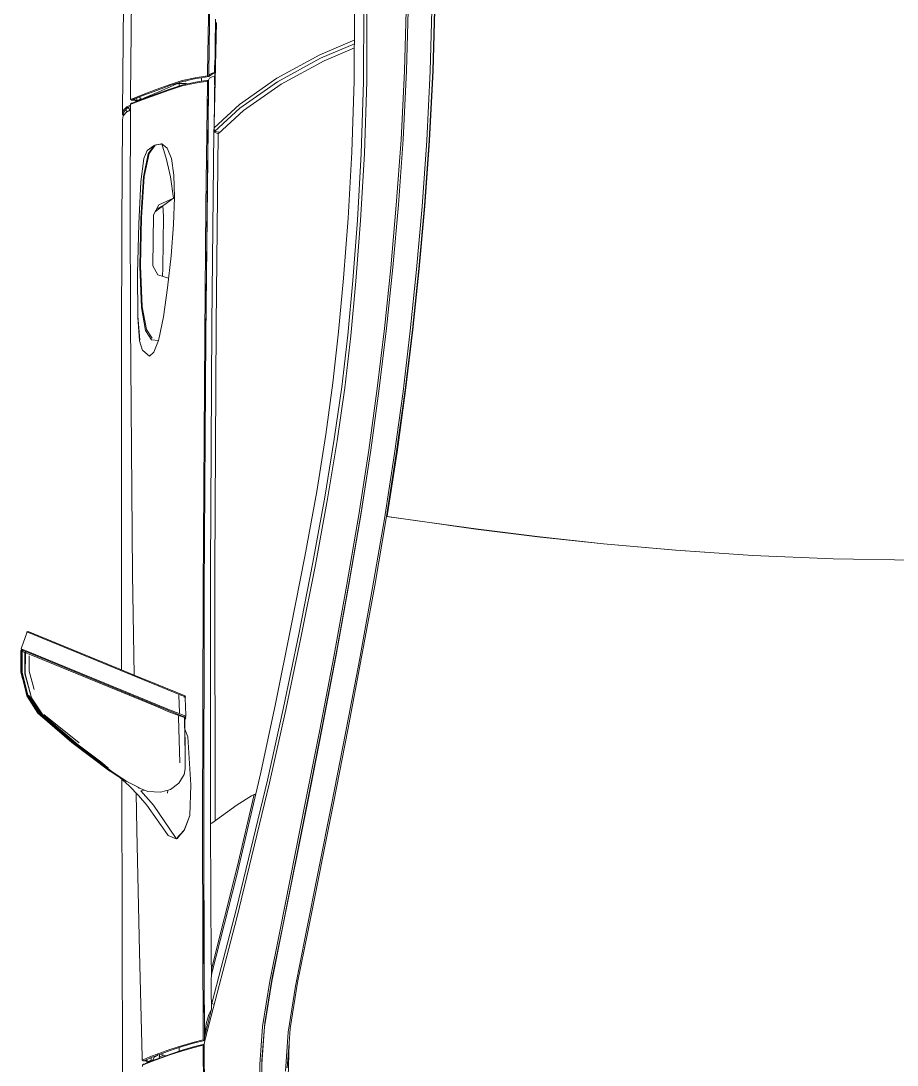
# Model space of a CAD drawing. Header units: millimetres. Extents: x -5354 to 175654, y 1543 to 8261111.
# Drawn here: x 17235 to 18250, y 10633 to 11843 of the extents above; entities that cross this region are included whole.
import ezdxf

# ---------------------------------------------------------------- set-up
doc = ezdxf.new("R2010")
doc.units = ezdxf.units.MM
doc.layers.add('Moveis', color=250, linetype='Continuous', lineweight=13)

msp = doc.modelspace()

# ---------------------------------------------------------------- linework, layer by layer
at = {"layer": 'Moveis', "extrusion": (2.24964e-32, 1.22465e-16, -1)}
for p, q in [((17455.6, 12071.4), (17451, 11781.9)), ((17457, 12073.1), (17452.4, 11782)), ((17363.2, 11919.8), (17361.9, 11754.9)), ((17681.6, 11868.9), (17679.3, 11784.7)), ((17681.6, 11784.9), (17683.9, 11869)), ((17711.2, 11870), (17709, 11784.4)), ((17714.2, 11870.1), (17711.9, 11784.7)), ((17712.3, 11784.6), (17714.6, 11870.1)), ((17353.9, 11861.9), (17352.6, 11737.1)), ((17620.8, 11772.8), (17621.3, 11856)), ((17632.1, 11859.4), (17631.8, 11772.1)), ((17635.4, 11772.2), (17635.7, 11860.5)), ((17460.3, 11844.4), (17458.7, 11718.8)), ((17461.6, 11840.8), (17458.8, 11722.9)), ((17581.3, 11803.4), (17618.9, 11819.3)), ((17618.9, 11819.3), (17621.1, 11820.3)), ((17581.8, 11799.3), (17621.1, 11816.2)), ((17586.3, 11796.4), (17621.1, 11811.4)), ((17531.5, 11776.2), (17581.3, 11803.4)), ((17532, 11772.1), (17581.8, 11799.3)), ((17536.4, 11769.2), (17586.3, 11796.4)), ((17459.3, 11791.3), (17459.2, 11782.7)), ((17679.3, 11784.7), (17675.2, 11704.9)), ((17677.6, 11705.3), (17681.6, 11784.9)), ((17709, 11784.4), (17705, 11703.9)), ((17711.9, 11784.7), (17707.8, 11704.4)), ((17708.2, 11704.2), (17712.3, 11784.6)), ((17421.7, 11772.2), (17394.7, 11760.5)), ((17421.6, 11773.4), (17406.5, 11768.6)), ((17422.4, 11772.4), (17407.4, 11767.6)), ((17436.7, 11776.7), (17421.6, 11773.4)), ((17422.3, 11768.4), (17437.3, 11771.6)), ((17437.4, 11775.7), (17422.4, 11772.4)), ((17426.2, 11772.9), (17424.8, 11772.9)), ((17436.6, 11770.6), (17450.9, 11772.8)), ((17436.7, 11776.7), (17451, 11778.9)), ((17437.3, 11771.6), (17444.2, 11772.7)), ((17444.2, 11776.7), (17437.4, 11775.7)), ((17452.4, 11778), (17444.2, 11776.7)), ((17444.2, 11772.7), (17444.2, 11776.7)), ((17452.3, 11774), (17444.2, 11772.7)), ((17452.3, 11774), (17450.9, 11772.8)), ((17450.9, 11772.8), (17450.9, 11769.8)), ((17451, 11781.9), (17451, 11778.9)), ((17451, 11778.9), (17452.4, 11778)), ((17452.3, 11774), (17453.5, 11776.2)), ((17452.3, 11773.9), (17452.3, 11774)), ((17452.3, 11771.8), (17452.3, 11773.9)), ((17452.3, 11771.8), (17452.3, 11769.9)), ((17459.2, 11782.7), (17452.4, 11778)), ((17452.4, 11778), (17452.4, 11782)), ((17453.5, 11780.3), (17452.4, 11778)), ((17452.4, 11778), (17452.4, 11778)), ((17456.4, 11781.9), (17453.5, 11780.3)), ((17453.5, 11776.2), (17456.4, 11777.8)), ((17459.2, 11782.7), (17456.4, 11781.9)), ((17456.4, 11777.8), (17459.1, 11778.6)), ((17459.1, 11778.6), (17459, 11768.5)), ((17487.9, 11745.7), (17531.5, 11776.2)), ((17488.3, 11741.5), (17532, 11772.1)), ((17618.1, 11690.5), (17620.8, 11772.8)), ((17631.8, 11772.1), (17629.1, 11689)), ((17632.8, 11688.8), (17635.4, 11772.2)), ((17391.5, 11763), (17376.5, 11757.5)), ((17392.4, 11762), (17377.4, 11756.5)), ((17394.7, 11760.5), (17377.9, 11753.4)), ((17406.5, 11768.6), (17391.5, 11763)), ((17391.5, 11757), (17406.5, 11762.5)), ((17407.4, 11767.6), (17392.4, 11762)), ((17392.4, 11758), (17407.4, 11763.6)), ((17406.5, 11762.5), (17421.5, 11767.3)), ((17407.4, 11763.6), (17422.3, 11768.4)), ((17418.1, 11769.9), (17414.8, 11769.2)), ((17418.1, 11770.6), (17418.1, 11767)), ((17418.1, 11769.9), (17426.7, 11769.9)), ((17421.5, 11767.3), (17436.6, 11770.6)), ((17450.9, 11769.8), (17449.2, 11628.3)), ((17452.3, 11769.9), (17450.6, 11628)), ((17451.7, 11718), (17452.3, 11769.9)), ((17492.7, 11738.6), (17536.4, 11769.2)), ((17361.9, 11754.9), (17361.9, 11751.9)), ((17363.6, 11752.4), (17361.9, 11751.9)), ((17361.9, 11751.9), (17363.1, 11750.9)), ((17363.1, 11747.1), (17361.9, 11746.1)), ((17361.9, 11746.1), (17363.5, 11746.6)), ((17364.5, 11751.4), (17363.1, 11750.9)), ((17363.1, 11750.9), (17367.6, 11750.3)), ((17363.1, 11747.1), (17364.5, 11747.6)), ((17363.5, 11746.6), (17376.5, 11751.5)), ((17376.5, 11757.5), (17363.6, 11752.4)), ((17377.4, 11756.5), (17364.5, 11751.4)), ((17364.5, 11747.6), (17377.4, 11752.5)), ((17364.9, 11751.5), (17366.7, 11751.3)), ((17366.7, 11752.2), (17366.7, 11751.3)), ((17366.7, 11751.3), (17369, 11749.6)), ((17367.6, 11750.3), (17369, 11749.3)), ((17368.9, 11749.4), (17368.7, 11749.2)), ((17369, 11749.6), (17368.9, 11749.5)), ((17369, 11753.2), (17369, 11752.7)), ((17369, 11752.7), (17369, 11749.6)), ((17369, 11749.7), (17370.1, 11750.2)), ((17369, 11749.6), (17369.2, 11749.4)), ((17370.1, 11750.2), (17374, 11752.7)), ((17371.5, 11750.3), (17371.4, 11750.2)), ((17377.9, 11753.4), (17371.5, 11750.3)), ((17374, 11752.7), (17371.9, 11754.3)), ((17376.5, 11751.5), (17391.5, 11757)), ((17377.4, 11752.5), (17392.4, 11758)), ((17380.3, 11754.4), (17381.8, 11754.1)), ((17353.5, 11738.6), (17352.5, 11734.1)), ((17352.6, 11737.1), (17352.5, 11734.1)), ((17353.4, 11732.6), (17357.6, 11737.1)), ((17357.7, 11743.1), (17353.5, 11738.6)), ((17354.4, 11737.6), (17353.5, 11733.1)), ((17358.6, 11742.1), (17354.4, 11737.6)), ((17357.5, 11737.1), (17356.6, 11739.9)), ((17357.6, 11737.1), (17357.5, 11737.1)), ((17357.6, 11737.1), (17361.8, 11738.9)), ((17357.6, 11737.1), (17358.6, 11738.1)), ((17361.9, 11744.8), (17357.7, 11743.1)), ((17361.9, 11743.4), (17358.6, 11742.1)), ((17358.6, 11738.1), (17361.9, 11739.4)), ((17359.3, 11742.3), (17361.5, 11739.3)), ((17361.9, 11743.1), (17361.6, 11628.2)), ((17361.9, 11746.1), (17361.9, 11743.1)), ((17487.9, 11745.7), (17458.7, 11718.8)), ((17488.3, 11741.5), (17459.2, 11714.6)), ((17463.4, 11711.7), (17492.7, 11738.6)), ((17351.8, 11605.4), (17352.5, 11728.1)), ((17352.5, 11734.1), (17353.5, 11732.7)), ((17352.5, 11728.1), (17353.4, 11732.6)), ((17353.5, 11733.1), (17353.7, 11732.8)), ((17449.2, 11478.1), (17451.7, 11718)), ((17451.7, 11715.5), (17451.6, 11715.5)), ((17451.6, 11710.4), (17451.6, 11710.4)), ((17451.7, 11718), (17451.7, 11718)), ((17451.7, 11718), (17451.7, 11718)), ((17456.1, 11491.4), (17458.4, 11713.9)), ((17458.4, 11714.5), (17458.5, 11717)), ((17459.2, 11714.6), (17458.4, 11714.7)), ((17458.4, 11714.5), (17458.9, 11714.3)), ((17458.4, 11713.9), (17458.4, 11714.5)), ((17458.4, 11713.9), (17463.4, 11711.7)), ((17458.5, 11718.8), (17458.5, 11718.7)), ((17459.2, 11714.6), (17458.7, 11718.8)), ((17459.2, 11714.6), (17465.4, 11713.5)), ((17463.4, 11711.7), (17461.1, 11491.3)), ((17381.1, 11692.3), (17389.3, 11698.4)), ((17382.4, 11688.5), (17389.3, 11698.4)), ((17383.4, 11688.9), (17390.5, 11698.7)), ((17389.3, 11698.4), (17391.1, 11699)), ((17390.5, 11698.7), (17389.3, 11698.4)), ((17390.5, 11698.7), (17397.3, 11700)), ((17391.1, 11699), (17397.2, 11699.9)), ((17397.3, 11700), (17398.3, 11700.1)), ((17404.2, 11695), (17398.3, 11700.1)), ((17398.3, 11700.1), (17403.6, 11682.1)), ((17675.2, 11704.9), (17669.7, 11629.1)), ((17672.1, 11629.5), (17677.6, 11705.3)), ((17705, 11703.9), (17699.5, 11627.6)), ((17707.8, 11704.4), (17702.3, 11628.3)), ((17702.8, 11628), (17708.2, 11704.2)), ((17376.9, 11661.8), (17382.4, 11688.5)), ((17377.2, 11683), (17381.1, 11692.3)), ((17377.8, 11662.4), (17383.4, 11688.9)), ((17398.9, 11698), (17399.1, 11698)), ((17409.2, 11683.1), (17404.2, 11695)), ((17451.3, 11686.7), (17451.4, 11686.7)), ((17613.9, 11614), (17618.1, 11690.5)), ((17629.1, 11689), (17624.8, 11611.8)), ((17628.4, 11611.5), (17632.8, 11688.8)), ((17373.8, 11656.2), (17377.2, 11683)), ((17403.6, 11682.1), (17408.2, 11661.9)), ((17412, 11664), (17409.2, 11683.1)), ((17373.6, 11614.2), (17376.9, 11661.8)), ((17374.4, 11614.9), (17377.8, 11662.4)), ((17408.2, 11661.9), (17411.5, 11637.3)), ((17412.6, 11638.2), (17412, 11664)), ((17371.3, 11607.6), (17373.8, 11656.2)), ((17411.6, 11606.6), (17412.6, 11638.2)), ((17361.6, 11628.2), (17361.9, 11493.1)), ((17388.6, 11618), (17394.6, 11629.5)), ((17399.3, 11628.2), (17390.6, 11621.8)), ((17400.5, 11629.2), (17392.3, 11625)), ((17394.6, 11629.5), (17411.5, 11637.3)), ((17400.5, 11629.2), (17399.3, 11628.2)), ((17399.3, 11628.2), (17399.9, 11616.2)), ((17411.5, 11637.3), (17400.5, 11629.2)), ((17449.2, 11628.3), (17447.8, 11478.6)), ((17450.6, 11628), (17449.9, 11558.3)), ((17669.7, 11629.1), (17663.2, 11556.5)), ((17665.6, 11556.9), (17672.1, 11629.5)), ((17699.5, 11627.6), (17693.1, 11554.6)), ((17702.3, 11628.3), (17695.8, 11555.6)), ((17696.2, 11555.2), (17702.8, 11628)), ((17372.7, 11558.1), (17373.6, 11614.2)), ((17373.5, 11559), (17374.4, 11614.9)), ((17387.7, 11558.7), (17388.6, 11618)), ((17399.9, 11616.2), (17399.3, 11556)), ((17608.6, 11544.5), (17613.9, 11614)), ((17351.4, 11464.5), (17351.8, 11605.4)), ((17370, 11550.1), (17371.3, 11607.6)), ((17408.9, 11570.5), (17411.6, 11606.6)), ((17624.8, 11611.8), (17619.4, 11541.7)), ((17623, 11541.1), (17628.4, 11611.5)), ((17404.7, 11533.5), (17408.9, 11570.5)), ((17374.6, 11510.5), (17372.7, 11558.1)), ((17375.4, 11511.5), (17373.5, 11559)), ((17393.4, 11548.3), (17387.7, 11558.7)), ((17399.3, 11556), (17398.7, 11546.7)), ((17449.9, 11558.3), (17449.2, 11478.1)), ((17449.9, 11558.3), (17449.9, 11549.9)), ((17663.2, 11556.5), (17655.9, 11486.3)), ((17658.3, 11486.7), (17665.6, 11556.9)), ((17693.1, 11554.6), (17685.8, 11483.7)), ((17695.8, 11555.6), (17688.4, 11485.1)), ((17688.9, 11484.6), (17696.2, 11555.2)), ((17370.4, 11500.8), (17370, 11550.1)), ((17406, 11544.6), (17393.4, 11548.3)), ((17602.8, 11482.2), (17608.6, 11544.5)), ((17619.4, 11541.7), (17613.4, 11478.5)), ((17617, 11477.6), (17623, 11541.1)), ((17399.9, 11499.8), (17404.7, 11533.5)), ((17379.2, 11483.9), (17374.6, 11510.5)), ((17380.2, 11484.9), (17375.4, 11511.5)), ((17361.9, 11493.1), (17364.3, 11201.7)), ((17372.5, 11472.7), (17370.4, 11500.8)), ((17370.5, 11499.5), (17372.4, 11471.9)), ((17394.8, 11473.7), (17399.9, 11499.8)), ((17386, 11473.1), (17379.2, 11483.9)), ((17387, 11475.1), (17380.2, 11484.9)), ((17456.1, 11491.4), (17454.5, 11206.3)), ((17461.1, 11491.3), (17459.6, 11206.1)), ((17596.1, 11423.4), (17602.8, 11482.2)), ((17655.9, 11486.3), (17647.6, 11416.7)), ((17650, 11416.8), (17658.3, 11486.7)), ((17685.8, 11483.7), (17677.5, 11413.4)), ((17688.4, 11485.1), (17679.9, 11415.2)), ((17680.5, 11414.5), (17688.9, 11484.6)), ((17372.4, 11471.9), (17375.7, 11460.9)), ((17394.2, 11472.2), (17386, 11473.1)), ((17394.2, 11472.2), (17388.9, 11458.7)), ((17394.8, 11473.7), (17394.2, 11472.2)), ((17447.8, 11478.6), (17445.9, 11184.5)), ((17447.3, 11184), (17449.2, 11478.1)), ((17613.4, 11478.5), (17606.5, 11418.8)), ((17609.9, 11417.5), (17617, 11477.6)), ((17351.4, 11156.3), (17351.4, 11464.5)), ((17376, 11460.7), (17375.7, 11460.9)), ((17384, 11454.2), (17376, 11460.7)), ((17384, 11454.2), (17388.9, 11458.7)), ((17588, 11363.4), (17596.1, 11423.4)), ((17606.5, 11418.8), (17597.9, 11357.9)), ((17601.1, 11356.1), (17609.9, 11417.5)), ((17647.6, 11416.7), (17637.8, 11345.4)), ((17640.2, 11345.3), (17650, 11416.8)), ((17677.5, 11413.4), (17667.7, 11341.4)), ((17679.9, 11415.2), (17670.1, 11343.7)), ((17670.6, 11342.8), (17680.5, 11414.5)), ((17577.6, 11297.4), (17588, 11363.4)), ((17597.9, 11357.9), (17587, 11291)), ((17590, 11288.9), (17601.1, 11356.1)), ((17637.8, 11345.4), (17626.2, 11270.2)), ((17628.5, 11270), (17640.2, 11345.3)), ((17640.2, 11345.3), (17628.9, 11273)), ((17667.7, 11341.4), (17656, 11265.9)), ((17670.1, 11343.7), (17658.4, 11268.6)), ((17659.5, 11271.5), (17670.6, 11342.8)), ((17563.8, 11222), (17577.6, 11297.4)), ((17587, 11291), (17573, 11215)), ((17576, 11212.6), (17590, 11288.9)), ((17626.2, 11270.2), (17612.5, 11189.8)), ((17614.8, 11189.6), (17628.5, 11270)), ((17628.9, 11273), (17615.2, 11192.9)), ((17656, 11265.9), (17642.3, 11185.6)), ((17644.7, 11188.6), (17658.4, 11268.6)), ((17658.4, 11268.6), (17659.1, 11268.6)), ((17694.5, 11263.3), (17658.4, 11268.6)), ((17659.1, 11268.6), (17659.5, 11271.5)), ((17694.2, 11263.5), (17659.1, 11268.6)), ((17761.7, 11254.1), (17694.2, 11263.5)), ((17762, 11253.9), (17694.5, 11263.3)), ((17832.8, 11245.1), (17761.7, 11254.1)), ((17833.1, 11245), (17762, 11253.9)), ((17909.6, 11236.8), (17832.8, 11245.1)), ((17909.9, 11236.7), (17833.1, 11245)), ((17993.3, 11229.4), (17909.6, 11236.8)), ((17993.5, 11229.3), (17909.9, 11236.7)), ((18082.6, 11223.4), (17993.3, 11229.4)), ((18082.7, 11223.3), (17993.5, 11229.3)), ((17547.7, 11139.9), (17563.8, 11222)), ((17573, 11215), (17556.7, 11132.3)), ((18175.6, 11219.5), (18082.6, 11223.4)), ((18175.7, 11219.3), (18082.7, 11223.3)), ((18270.5, 11218), (18175.6, 11219.5)), ((18270.5, 11217.9), (18175.7, 11219.3)), ((17454.5, 11206.3), (17454.3, 10912.2)), ((17459.6, 11206.1), (17459.9, 10916.2)), ((17559.6, 11129.8), (17576, 11212.6)), ((17364.3, 11201.7), (17366.2, 11084.7)), ((17615.2, 11192.9), (17599.9, 11109.5)), ((17445.9, 11184.5), (17445.3, 10906.9)), ((17446.7, 10906.8), (17447.3, 11184)), ((17612.5, 11189.8), (17597.2, 11106)), ((17599.5, 11105.9), (17614.8, 11189.6)), ((17642.3, 11185.6), (17627.1, 11102)), ((17629.5, 11105.3), (17644.7, 11188.6)), ((17351.5, 11090.7), (17351.4, 11156.3)), ((17235.6, 11116.1), (17241.6, 11133.8)), ((17241.6, 11133.8), (17241.9, 11134.7)), ((17241.9, 11134.7), (17243.2, 11135.3)), ((17418.1, 11062.3), (17241.9, 11134.7)), ((17351.5, 11090.7), (17243.2, 11135.3)), ((17529.8, 11051.5), (17547.7, 11139.9)), ((17556.7, 11132.3), (17539, 11047)), ((17541.7, 11044.3), (17559.6, 11129.8)), ((17235.8, 11113.9), (17234.8, 11112.9)), ((17234.8, 11112.9), (17234.9, 11088.7)), ((17234.9, 11112.8), (17234.8, 11112.9)), ((17235, 11112.8), (17234.9, 11112.8)), ((17235.8, 11113.9), (17235, 11112.8)), ((17235, 11088.8), (17235, 11112.8)), ((17235, 11112.8), (17236.1, 11112.3)), ((17235.3, 11115.2), (17235.6, 11116.1)), ((17235.8, 11113.9), (17235.3, 11115.2)), ((17244.7, 11111.3), (17235.3, 11115.2)), ((17237.2, 11113.3), (17235.8, 11113.9)), ((17237.2, 11113.3), (17236.1, 11112.3)), ((17236.1, 11088), (17236.1, 11112.3)), ((17237.2, 11113.3), (17236.3, 11112.2)), ((17236.3, 11112.2), (17239.5, 11110.9)), ((17236.3, 11088.1), (17236.3, 11112.2)), ((17237.2, 11113.3), (17240.6, 11111.9)), ((17239.5, 11110.9), (17240.6, 11111.9)), ((17239.5, 11110.9), (17239.5, 11086.1)), ((17239.9, 11110.8), (17240.6, 11111.9)), ((17239.9, 11110.8), (17240.3, 11110.6)), ((17240, 11108.8), (17239.9, 11110.8)), ((17239.9, 11086.2), (17240, 11108.8)), ((17240.3, 11110.6), (17244.3, 11109)), ((17424.9, 11036.1), (17240.6, 11111.9)), ((17240.6, 11111.2), (17240.6, 11111)), ((17244.3, 11109), (17390.4, 11048.9)), ((17244.3, 11106.9), (17244.5, 11089.2)), ((17244.7, 11111.3), (17391, 11051.1)), ((17597.2, 11106), (17581, 11021.3)), ((17583.4, 11021.3), (17599.5, 11105.9)), ((17599.9, 11109.5), (17583.8, 11025.2)), ((17627.1, 11102), (17611, 11017.5)), ((17613.4, 11021.1), (17629.5, 11105.3)), ((17234.9, 11088.4), (17234.9, 11088.7)), ((17234.9, 11088.7), (17236.5, 11082.1)), ((17235, 11087.4), (17234.9, 11088.4)), ((17234.9, 11088.4), (17236.5, 11082.1)), ((17241.9, 11060.7), (17235, 11088.8)), ((17238.5, 11073.8), (17235, 11087.4)), ((17238.7, 11077.3), (17236, 11088.3)), ((17236.1, 11088), (17243.2, 11060)), ((17243.4, 11060.1), (17236.3, 11088.1)), ((17236.5, 11082.1), (17238.1, 11075.6)), ((17239.5, 11086.1), (17247, 11058.2)), ((17247.3, 11058.3), (17239.9, 11086.2)), ((17244.5, 11089.2), (17250.1, 11068.2)), ((17351.5, 11090.7), (17366.2, 11084.7)), ((17392.1, 11074.1), (17366.2, 11084.7)), ((17238.5, 11073.8), (17241.7, 11061.2)), ((17392.1, 11074.1), (17392.1, 11074.1)), ((17425, 11060.5), (17392.1, 11074.1)), ((17241.7, 11061.2), (17241.8, 11060.9)), ((17254.5, 11040.7), (17241.9, 11060.7)), ((17243.2, 11060), (17255.9, 11040.1)), ((17243.8, 11059.4), (17243.4, 11060.1)), ((17245.3, 11057), (17243.8, 11059.4)), ((17244, 11061.5), (17244.4, 11060.4)), ((17244.9, 11060.1), (17244.4, 11060.4)), ((17244.4, 11060.4), (17245.8, 11058.1)), ((17244.9, 11060.1), (17245.9, 11058.4)), ((17245.7, 11058.7), (17244.9, 11060.1)), ((17256.1, 11040.1), (17245.3, 11057)), ((17255.1, 11043.9), (17245.7, 11058.7)), ((17245.8, 11057.8), (17245.7, 11058.7)), ((17251.1, 11049.7), (17245.8, 11057.8)), ((17246, 11058.3), (17246, 11057.7)), ((17246, 11057.7), (17255.2, 11043.5)), ((17247, 11058.2), (17260.2, 11038.3)), ((17260.4, 11038.5), (17247.3, 11058.3)), ((17418.1, 11062.3), (17417.8, 11061.3)), ((17417.8, 11061.3), (17418.6, 11041.1)), ((17418.1, 11062.3), (17424.2, 11059.8)), ((17424.2, 11059.8), (17423.8, 11058.8)), ((17424.2, 11059.8), (17425.5, 11059.2)), ((17425, 11060.5), (17425.5, 11059.2)), ((17425.5, 11059.2), (17425.1, 11058.3)), ((17425.1, 11058.3), (17425.9, 11038.1)), ((17250.2, 11051.1), (17249.7, 11051.8)), ((17250.4, 11050.8), (17251, 11049.8)), ((17257.5, 11039.4), (17251.1, 11049.7)), ((17252.5, 11047.5), (17251.9, 11048.4)), ((17252.5, 11047.5), (17257.6, 11039.4)), ((17257.7, 11039.5), (17253.2, 11046.3)), ((17390.4, 11048.9), (17406.4, 11042.3)), ((17391, 11051.1), (17407, 11044.6)), ((17512.6, 10971.7), (17529.8, 11051.5)), ((17539, 11047), (17520.4, 10962.9)), ((17294, 11006.5), (17254.5, 11040.7)), ((17259, 11039), (17255.1, 11043.9)), ((17255.2, 11043.5), (17258.9, 11038.8)), ((17255.9, 11040.1), (17295.7, 11005.8)), ((17295.8, 11005.8), (17256.1, 11040.1)), ((17257.6, 11039.4), (17297.6, 11005)), ((17297.6, 11005), (17257.7, 11039.5)), ((17258.9, 11038.8), (17297.9, 11005.4)), ((17299.3, 11004.4), (17259, 11039)), ((17260.2, 11038.3), (17301, 11003.5)), ((17301.1, 11003.9), (17260.4, 11038.5)), ((17261.5, 11038.9), (17302.5, 11006.1)), ((17406.4, 11042.3), (17417.8, 11037.8)), ((17407, 11044.6), (17418.3, 11040.1)), ((17417.8, 11037.8), (17417.5, 11035.8)), ((17417.5, 11035.8), (17418.8, 10983.2)), ((17417.8, 11037.8), (17424.4, 11035.4)), ((17418.3, 11040.1), (17424.6, 11037.6)), ((17424.4, 11035.4), (17424.2, 11033.3)), ((17424.2, 11033.3), (17425, 10992.9)), ((17424.4, 11035.4), (17425.8, 11035.1)), ((17424.6, 11037.6), (17425.9, 11037.1)), ((17425.8, 11035.1), (17424.6, 11035.6)), ((17425.8, 11035.1), (17424.8, 11033.1)), ((17424.8, 11033.1), (17425, 10992.9)), ((17425.9, 11037.1), (17424.9, 11036.1)), ((17424.9, 11036.1), (17425.8, 11035.1)), ((17425.9, 11038.1), (17425.9, 11037.1)), ((17522.9, 10960), (17541.7, 11044.3)), ((17424.9, 11021.9), (17428.4, 11013.2)), ((17581, 11021.3), (17564.7, 10938.3)), ((17567.1, 10938.3), (17583.4, 11021.3)), ((17583.8, 11025.2), (17567.6, 10942.5)), ((17597.2, 10938.3), (17613.4, 11021.1)), ((17428.4, 11013.2), (17431.6, 10957.7)), ((17611, 11017.5), (17594.7, 10934.4)), ((17337.9, 10973.5), (17294, 11006.5)), ((17295.7, 11005.8), (17339.6, 10972.8)), ((17335.8, 10975.7), (17295.8, 11005.8)), ((17297.6, 11005), (17341.6, 10972)), ((17341.7, 10972), (17297.6, 11005)), ((17299, 11003.9), (17297.6, 11005)), ((17298.2, 11005.2), (17297.9, 11005.4)), ((17298.2, 11005.2), (17299.3, 11004.3)), ((17299.3, 11004.3), (17299.3, 11004.4)), ((17302, 11002.3), (17299.3, 11004.3)), ((17299.3, 11004.3), (17334, 10978.4)), ((17301, 11003.5), (17301.3, 11003.3)), ((17326, 10985.5), (17301.1, 11003.9)), ((17301.3, 11003.3), (17325.6, 10985.2)), ((17333.3, 10979), (17302, 11002.3)), ((17325.6, 10985.2), (17328.6, 10982.9)), ((17329.5, 10982.6), (17326, 10985.5)), ((17425, 10992.9), (17425, 10976.1)), ((17327.3, 10981.5), (17334, 10976.5)), ((17328.6, 10982.9), (17334.3, 10978.4)), ((17335.7, 10977.4), (17329.5, 10982.6)), ((17334.6, 10978.1), (17333.3, 10979)), ((17334, 10978.5), (17334, 10978.4)), ((17334, 10978.4), (17336.4, 10976.7)), ((17334.3, 10978.4), (17334.6, 10978.1)), ((17334.6, 10978.1), (17334.9, 10978.1)), ((17336.4, 10976.7), (17335.7, 10977.4)), ((17336, 10975.5), (17335.8, 10975.7)), ((17339.7, 10972.8), (17335.8, 10975.7)), ((17337.5, 10974.5), (17337.3, 10974.5)), ((17337.8, 10974.3), (17337.9, 10974.1)), ((17339, 10972.9), (17337.9, 10973.5)), ((17339, 10972.9), (17338.2, 10973.4)), ((17338.4, 10973.8), (17338.4, 10973.7)), ((17347.5, 10967.4), (17339, 10972.9)), ((17339.6, 10972.8), (17340.9, 10971.9)), ((17347.3, 10967.6), (17339.7, 10972.8)), ((17425, 10976.1), (17424, 10969.6)), ((17340.9, 10971.9), (17341, 10971.9)), ((17341, 10971.9), (17341.6, 10971.4)), ((17341.6, 10972), (17352.5, 10964.7)), ((17341.6, 10971.4), (17341.7, 10971.4)), ((17352.8, 10964.6), (17341.7, 10972)), ((17341.7, 10971.4), (17342.1, 10971.1)), ((17342.1, 10971.1), (17342.1, 10971.1)), ((17342.1, 10971.1), (17347.5, 10967.4)), ((17350.9, 10965.4), (17347.3, 10967.6)), ((17347.6, 10967.4), (17347.5, 10967.4)), ((17347.6, 10967.4), (17349, 10966.5)), ((17349, 10966.5), (17360.3, 10956.4)), ((17349, 10966.5), (17351.9, 10964.8)), ((17355, 10963.1), (17350.9, 10965.4)), ((17352.5, 10622.6), (17351.7, 10964.1)), ((17351.9, 10964.8), (17356.8, 10962)), ((17351.9, 10964.8), (17352.4, 10964.5)), ((17352.4, 10964.5), (17357.7, 10961.4)), ((17352.5, 10964.7), (17354.6, 10963.4)), ((17356.1, 10962.6), (17352.8, 10964.6)), ((17354.7, 10963.5), (17354.6, 10963.4)), ((17354.6, 10963.4), (17355, 10963.1)), ((17355.2, 10963.2), (17355, 10963.1)), ((17356.8, 10962), (17356.1, 10962.6)), ((17357.7, 10961.4), (17370.6, 10954.7)), ((17417.7, 10959.5), (17424, 10969.6)), ((17484.6, 10851.2), (17512.6, 10971.7)), ((17520.4, 10962.9), (17484.6, 10814.3)), ((17360.3, 10956.4), (17371, 10945.1)), ((17368.3, 10955.8), (17368.3, 10955.7)), ((17372, 10953.8), (17370.3, 10954.6)), ((17370.8, 10954.5), (17370.6, 10954.7)), ((17370.9, 10954.5), (17370.8, 10954.5)), ((17372, 10953.8), (17370.9, 10954.5)), ((17373.3, 10953.2), (17370.9, 10954.5)), ((17372, 10953.8), (17372.2, 10953.8)), ((17373.3, 10953.2), (17382, 10949.7)), ((17378, 10951.3), (17373.8, 10950.6)), ((17373.8, 10950.6), (17388.4, 10934.1)), ((17396.4, 10949.1), (17382, 10949.7)), ((17396.4, 10949.1), (17408.3, 10952.3)), ((17405.2, 10951.5), (17404.7, 10948.1)), ((17405, 10951.4), (17404.7, 10948.1)), ((17408.3, 10952.3), (17417.7, 10959.5)), ((17431.6, 10957.7), (17430.4, 10922.1)), ((17485.1, 10803.6), (17522.9, 10960)), ((17368.4, 10947.9), (17369.1, 10904.9)), ((17371, 10945.1), (17380.6, 10934)), ((17485.2, 10934.3), (17502.1, 10944.8)), ((17485.5, 10862.2), (17504.9, 10946.3)), ((17502.1, 10944.8), (17504.9, 10946.3)), ((17504.9, 10946.3), (17506.7, 10946.3)), ((17564.7, 10938.3), (17534.9, 10787.8)), ((17537.2, 10787.9), (17567.1, 10938.3)), ((17567.6, 10942.5), (17537.7, 10792.4)), ((17567.1, 10787.3), (17597.2, 10938.3)), ((17380.6, 10934), (17404.6, 10900.1)), ((17388.4, 10934.1), (17414.1, 10896.6)), ((17456, 10913.3), (17485.2, 10934.3)), ((17594.7, 10934.4), (17564.7, 10783.1)), ((17430.4, 10922.1), (17424, 10905.2)), ((17424.2, 10905.3), (17430.4, 10922.1)), ((17454.3, 10912.2), (17456, 10913.3)), ((17455.2, 10751.9), (17454.3, 10912.2)), ((17369.1, 10904.9), (17372.2, 10764.1)), ((17404.6, 10900.1), (17405.4, 10899)), ((17424, 10905.2), (17414.9, 10895.2)), ((17424.2, 10905.3), (17415.7, 10895.5)), ((17445.3, 10906.9), (17445.5, 10777.8)), ((17446.7, 10906.8), (17446.9, 10777.9)), ((17447.2, 10740.6), (17446.7, 10906.8)), ((17414.9, 10895.2), (17405.4, 10899)), ((17414.1, 10896.6), (17414.9, 10895.2)), ((17414.9, 10895.2), (17415.7, 10895.5)), ((17485.5, 10862.2), (17455.5, 10744.1)), ((17456.3, 10740.8), (17484.6, 10851.2)), ((17448.5, 10663), (17485.1, 10803.6)), ((17484.6, 10814.3), (17456.6, 10705.8)), ((17537.7, 10792.4), (17526, 10734.4)), ((17534.9, 10787.8), (17523.3, 10730)), ((17525.5, 10729.8), (17537.2, 10787.9)), ((17564.7, 10783.1), (17552.9, 10724.3)), ((17555.3, 10728.5), (17567.1, 10787.3)), ((17445.5, 10777.8), (17446, 10662.3)), ((17446.9, 10777.9), (17447.4, 10665.6)), ((17372.2, 10764.1), (17375.3, 10641.9)), ((17447, 10752.4), (17447.2, 10752.5)), ((17455.5, 10745.8), (17455.2, 10751.9)), ((17455.5, 10745.8), (17455.5, 10745.7)), ((17455.5, 10745.7), (17455.5, 10736.5)), ((17455.5, 10744.1), (17455.5, 10745.7)), ((17457.2, 10744.1), (17455.5, 10744.1)), ((17447.1, 10740.5), (17447.2, 10740.6)), ((17447.4, 10665.6), (17447.2, 10740.6)), ((17455.1, 10733.3), (17455.9, 10739.2)), ((17455.2, 10710), (17455.1, 10733.3)), ((17455.9, 10739.2), (17456.3, 10740.8)), ((17526, 10734.4), (17517.4, 10681.8)), ((17523.3, 10730), (17514.8, 10677.5)), ((17517, 10677.4), (17525.5, 10729.8)), ((17552.9, 10724.3), (17544.4, 10671.1)), ((17546.7, 10675.1), (17555.3, 10728.5)), ((17456.1, 10704.2), (17455.2, 10710)), ((17455.7, 10706.7), (17455.8, 10697.5)), ((17455.8, 10697.5), (17447.4, 10665.2)), ((17455.8, 10697.5), (17452.6, 10691.6)), ((17456.6, 10705.8), (17456.1, 10704.2)), ((17459, 10703.2), (17456.1, 10704.2)), ((17452.6, 10691.6), (17449.3, 10680.7)), ((17449.3, 10680.7), (17447.4, 10665.2)), ((17514.8, 10677.5), (17511.5, 10633.6)), ((17513.9, 10633.9), (17517, 10677.4)), ((17517, 10677.4), (17514.1, 10638.1)), ((17517, 10677.4), (17517.4, 10681.8)), ((17544.4, 10671.1), (17541.2, 10625.9)), ((17545.5, 10658.1), (17546.7, 10675.1)), ((17434.1, 10659.1), (17420.8, 10655.3)), ((17434.7, 10658.2), (17421.5, 10654.3)), ((17434.1, 10659.1), (17446, 10662.3)), ((17447.4, 10661.5), (17434.7, 10658.2)), ((17447.4, 10661.5), (17446, 10662.3)), ((17448.5, 10663), (17447.1, 10657.3)), ((17447.4, 10665.2), (17447.4, 10665.6)), ((17447.4, 10665.2), (17447.4, 10664.4)), ((17447.4, 10664.4), (17448.6, 10664.7)), ((17447.4, 10664.4), (17447.4, 10661.5)), ((17448.5, 10663), (17447.4, 10662.7)), ((17448.6, 10664.7), (17449.7, 10667.3)), ((17448.6, 10664.7), (17449, 10664.7)), ((17545.5, 10658.1), (17543.4, 10580)), ((17543.4, 10629.6), (17545.5, 10658.1)), ((17394.5, 10646.2), (17384.2, 10642.3)), ((17407.2, 10650.8), (17394.5, 10646.2)), ((17395.3, 10645.2), (17407.9, 10649.8)), ((17395.4, 10641.1), (17408, 10645.7)), ((17420.8, 10655.3), (17407.2, 10650.8)), ((17407.2, 10644.6), (17420.9, 10649.1)), ((17421.5, 10654.3), (17407.9, 10649.8)), ((17408, 10645.7), (17421.6, 10650.2)), ((17418.1, 10653.2), (17418.1, 10649)), ((17420.9, 10649.1), (17434.1, 10653)), ((17421.6, 10650.2), (17434.7, 10654)), ((17434.1, 10653), (17446.1, 10656.1)), ((17434.7, 10654), (17447.1, 10657.3)), ((17447, 10657), (17446.1, 10656.1)), ((17446.9, 10545.9), (17446.1, 10656.1)), ((17447, 10657), (17447.1, 10657.3)), ((17447.1, 10651.1), (17447, 10657)), ((17448, 10552), (17447.1, 10651.1)), ((17375.3, 10641.9), (17375.4, 10638.9)), ((17377.4, 10639.4), (17375.4, 10638.9)), ((17375.4, 10638.9), (17376.6, 10637.9)), ((17376.8, 10633.9), (17375.6, 10632.9)), ((17378.3, 10638.4), (17376.6, 10637.9)), ((17376.6, 10637.9), (17380.8, 10637.5)), ((17376.8, 10633.9), (17378.4, 10634.5)), ((17384.2, 10642.3), (17377.4, 10639.4)), ((17377.5, 10633.5), (17384.3, 10636.2)), ((17385.1, 10641.3), (17378.3, 10638.4)), ((17378.4, 10634.5), (17385.1, 10637.3)), ((17378.7, 10638.6), (17379.9, 10638.5)), ((17379.9, 10638.5), (17379.9, 10639.1)), ((17380.8, 10637.5), (17379.9, 10638.5)), ((17380.6, 10637.5), (17380.8, 10637.2)), ((17380.8, 10637.5), (17381.8, 10636.2)), ((17380.8, 10637.2), (17381, 10635.6)), ((17380.9, 10639.5), (17381, 10637.3)), ((17381, 10637.1), (17381, 10637.3)), ((17381.5, 10636.6), (17385.9, 10638.7)), ((17381.8, 10636.2), (17381.8, 10635.9)), ((17384.3, 10636.2), (17394.6, 10640)), ((17387.7, 10638.7), (17384.5, 10637)), ((17385.7, 10640.5), (17385, 10641.3)), ((17395.3, 10645.2), (17385.1, 10641.3)), ((17385.1, 10637.3), (17395.4, 10641.1)), ((17385.9, 10638.7), (17385.7, 10640.5)), ((17389.4, 10641.9), (17387.7, 10638.7)), ((17393.8, 10644.6), (17389.4, 10641.9)), ((17394.6, 10640), (17407.2, 10644.6)), ((17394.6, 10640.8), (17395.4, 10642.6)), ((17395.1, 10642), (17395.7, 10642.7)), ((17395.3, 10645.2), (17395.4, 10642.6)), ((17395.4, 10642.6), (17400.6, 10644.3)), ((17395.5, 10642.5), (17395.5, 10642.7)), ((17396.3, 10645.5), (17402.6, 10643.7)), ((17511.5, 10633.6), (17511.6, 10599.2)), ((17513.8, 10599.6), (17513.9, 10633.9)), ((17514.1, 10638.1), (17513.9, 10633.9)), ((17375.6, 10632.9), (17377.5, 10633.5)), ((17375.6, 10632.9), (17375.6, 10631.4))]:
    msp.add_line(p, q, dxfattribs=at)

doc.saveas('drawing.dxf')
